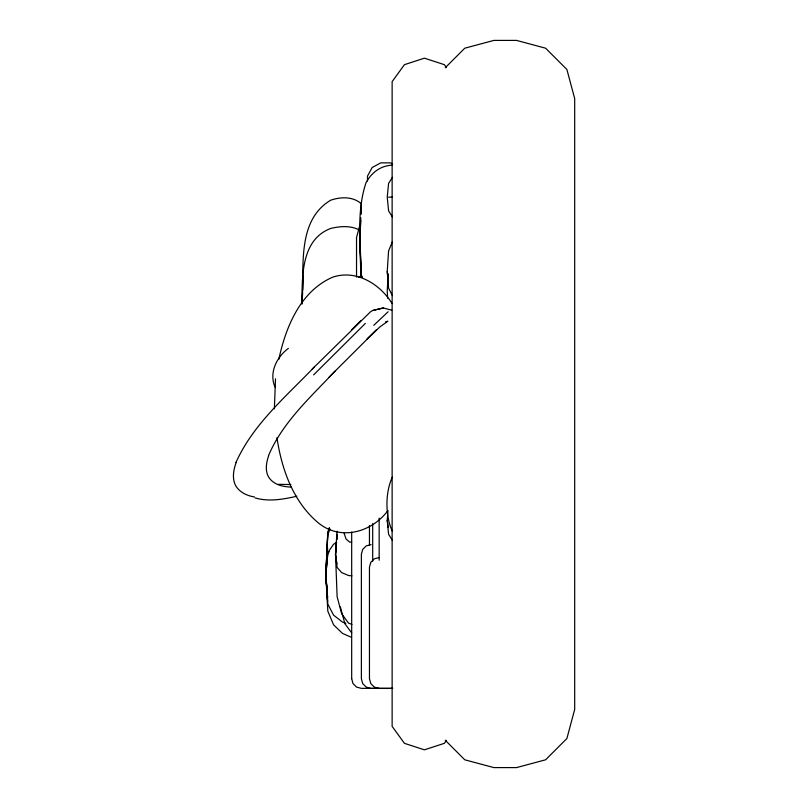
<?xml version="1.0" encoding="UTF-8"?>
<svg xmlns="http://www.w3.org/2000/svg" width="808" height="808" viewBox="0 0 808 808"><rect width="100%" height="100%" fill="white"/><g stroke="black" fill="none" stroke-linecap="round" stroke-linejoin="round"><path stroke-width="1.21" d="M301.899 303.717C304.909 269.65 295.566 221.301 330.624 200.233C340.683 196.718 353.147 196.324 361.469 203.899M302.01 303.707C302.162 277.265 300.667 239.946 330.624 228.462C339.815 226.25 350.016 225.382 358.712 229.664M360.762 217.695L359.762 241.158L360.974 277.316M360.924 213.999L361.348 204.121M351.49 637.34L342.481 633.401L333.542 624.776L327.806 611.07L325.826 574.953L327.806 532.169L329.442 527.533M302.061 303.808L302.586 292.718M302.707 290.254L303.404 275.457M345.854 623.271L342.481 622.079L333.542 615.12L327.806 604.071L325.826 574.953L327.806 532.169M360.762 220.21L359.762 241.158L361.348 275.983M361.055 214.049L361.348 207.888M326.856 590.032L325.826 574.953L327.806 534.745L330.007 528.876M388.133 273.72L387.234 290.88L387.618 298.233M275.508 378.78L274.377 408.808M337.037 531.169L335.522 554.49L337.118 596.748L341.673 613.726L348.49 623.109L351.935 624.422M392.446 295.607L388.587 288.173L387.234 271.488L388.587 250.864L392.446 241.683M326.866 588.335L325.826 574.953L326.816 560.227M327.149 555.318L327.644 547.955M336.522 541.905L335.522 554.49L337.118 567.418L341.673 572.62L348.49 575.488L351.935 575.892M336.724 539.39L337.118 534.361M392.446 540.451L388.587 534.26L387.234 520.352L388.012 510.535M336.481 543.35L335.522 554.49L336.946 563.933M336.805 539.633L337.118 535.916M326.816 587.406L325.826 574.953L327.806 552.692L333.542 544.259L336.522 542.481M325.826 574.953L327.806 553.692L329.24 551.682M278.821 359.378C285.689 327.129 300.394 291.173 332.644 277.205C355.874 269.236 380.043 283.881 392.062 303.545M359.782 225.432L356.53 237.552L356.53 277.134M268.428 455.833C282.537 422.251 310.545 397.284 334.966 371.185M235.936 462.54C252.985 424.341 285.992 396.587 314.383 366.943M392.446 476.912C385.113 492.355 385.113 516.029 392.446 531.472M392.446 177.316L388.587 183.426L387.234 197.152L388.587 210.878L392.446 216.988M446.521 740.35L444.349 743.34L424.402 749.824L404.454 743.34L392.132 726.372L392.132 81.628L404.454 64.66L424.402 58.176L444.349 64.66L446.521 67.65M365.337 323.442L313.605 374.892M329.048 377.195L376.528 329.816L367.095 339.087L379.982 326.836L387.88 321.241L385.547 321.786M391.729 310.201L383.315 307.969L372.579 310.524L370.539 311.757L312.241 369.064M373.771 325.311L388.133 311.757M445.279 67.71L464.802 48.197L493.89 40.4L516.514 40.4L545.602 48.197L566.893 69.488L574.69 98.576L574.69 709.424L566.893 738.512L545.602 759.803L516.514 767.6L493.89 767.6L464.802 759.803L445.279 740.29M351.642 329.816L360.792 320.685M387.234 511.494C371.044 532.341 340.936 540.764 319.009 523.443C293.435 502.515 281.669 469.509 276.962 437.714M288.395 348.369C276.609 357.055 268.842 372.791 275.003 387.062M371.074 544.592L366.226 545.895L362.681 549.44L361.378 554.288L361.378 678.72L362.681 683.568L366.226 687.113L371.074 688.416L392.547 688.416M379.154 557.52L374.306 558.823L370.761 562.368L369.458 567.216L369.458 678.72L370.761 683.568L374.306 687.113L379.154 688.416M372.579 310.524L383.315 307.969M296.788 496.243C283.224 499.344 268.822 501.93 255.156 497.93M392.082 165.236C380.578 165.539 371.074 172.973 365.933 182.951C356.187 212.423 360.681 244.369 361.348 274.871L362.176 277.195M290.819 484.548L278.447 484.335M388.587 197.152L392.446 197.152M358.146 276.851L361.873 276.851M351.682 542.138L349.662 542.138L346.066 539.027L344.127 533.29M392.698 688.335L361.378 688.365L356.53 687.073L352.985 683.518L351.682 678.579M291.021 487.052C282.588 486.86 273.003 484.497 268.428 476.72A283.78 67.741 -31 0 1 268.67 455.702M254.469 496.981C247.248 495.809 239.946 492.526 235.936 486.133A307.353 74.356 -29.6 0 1 236.219 462.398M392.627 164.024L390.476 162.863L380.76 162.863L372.145 167.519L367.489 176.134L367.489 180.992M351.722 632.947L344.905 623.746L340.35 606.929M387.234 520.352L388.254 527.543M387.234 271.488L388.183 279.538M327.018 589.901L327.604 597.375M327.24 593.203L327.614 598.061M327.028 592.547L327.634 601.354M379.154 518.11L379.154 560.197M372.69 523.614L372.69 561.267M369.458 525.584L369.458 545.39M351.682 532.098L351.682 678.67"/></g></svg>
